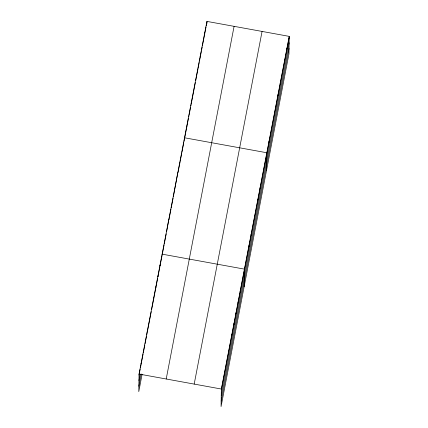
<?xml version="1.0" encoding="UTF-8"?>
<svg xmlns="http://www.w3.org/2000/svg" width="428" height="428" viewBox="0 0 428 428"><rect width="100%" height="100%" fill="white"/><g stroke="black" fill="none" stroke-linecap="round" stroke-linejoin="round"><path stroke-width="0.64" d="M289.226 36.375L221.346 389.031L221.067 406.6L288.948 53.944L289.226 36.375L206.933 21.4L139.052 374.056L138.774 391.625L142.107 374.313M141.149 363.158L141.133 364.169L143.107 353.913M147.441 330.459L146.809 334.675M149.522 320.567L149.538 319.555M151.64 308.658L151.624 309.669L157.67 278.248M153.722 298.771L153.738 297.754M155.819 287.867L155.835 286.856M157.932 275.953L157.916 276.97L159.89 266.708M160.029 265.055L160.013 266.066L161.987 255.81M164.368 242.516L164.352 243.532L166.219 233.832M166.61 230.879L166.594 231.89L168.851 219.243M173.329 195.965L173.313 196.976L177.807 172.693M175.555 185.34L175.571 184.329M182.291 149.415L182.275 150.426L183.767 142.668M184.516 138.79L184.532 137.779L266.826 152.753L266.548 170.317M186.752 127.153L186.769 126.137M191.252 102.864L191.236 103.876L195.339 82.54M193.472 92.239L193.488 91.228M195.73 79.587L195.714 80.603L197.955 68.962M200.213 56.314L200.197 57.325L201.315 51.51M202.449 44.678L202.433 45.689L206.045 26.937M204.675 34.053L204.691 33.036M206.895 23.508L206.933 21.4M223.427 379.144L223.443 378.133M225.524 368.246L225.54 367.229M227.621 357.343L227.637 356.331M229.724 346.445L229.74 345.433M231.821 335.547L231.837 334.53M233.918 324.643L233.934 323.632M236.015 313.745L236.031 312.729M238.112 302.842L238.129 301.831M240.215 291.944L240.231 290.928M242.312 281.041L242.328 280.03M244.147 286.696L244.425 269.126L162.126 254.152M246.651 258.507L246.667 257.49M248.887 246.865L248.903 245.854M251.129 235.229L251.145 234.218M253.371 223.593L253.387 222.576M255.607 211.956L255.623 210.94M257.849 200.315L257.865 199.304M260.09 188.678L260.106 187.667M262.332 177.042L262.348 176.026M264.568 165.401L264.584 164.389M269.051 142.128L269.068 141.117M271.288 130.492L271.304 129.475M273.529 118.85L273.546 117.839M275.771 107.214L275.787 106.203M278.013 95.578L278.029 94.561M280.249 83.942L280.265 82.925M282.491 72.3L282.507 71.289M284.732 60.664L284.748 59.653M286.969 49.027L286.985 48.011M139.036 375.072L140.143 369.3M140.389 368.016L141.01 364.811M143.353 352.629L144.835 344.936M145.081 343.652L145.327 342.368M145.45 341.731L146.563 335.959M147.548 330.828L151.25 311.595M162.116 255.168L164.106 244.821M168.958 219.607L170.949 209.265M171.2 207.971L173.067 198.271M178.043 172.409L180.033 162.068M180.156 161.42L181.654 153.663M181.9 152.368L182.151 151.073M184.019 141.374L188.497 118.101M188.743 116.807L188.994 115.517M189.117 114.87L190.61 107.112M190.861 105.818L191.107 104.523M198.078 68.32L199.197 62.499M199.448 61.204L200.069 57.973M201.561 50.215L202.187 46.984M206.291 25.648L206.917 22.411M138.95 380.535L140.181 374.12M138.859 386.163L141.203 373.981M166.208 378.999L234.089 26.343M194.189 384.093L262.07 31.431M221.329 390.047L289.21 37.386M221.244 395.509L289.125 42.853M221.153 401.138L289.034 48.482M139.052 374.056L221.346 389.031"/></g></svg>
